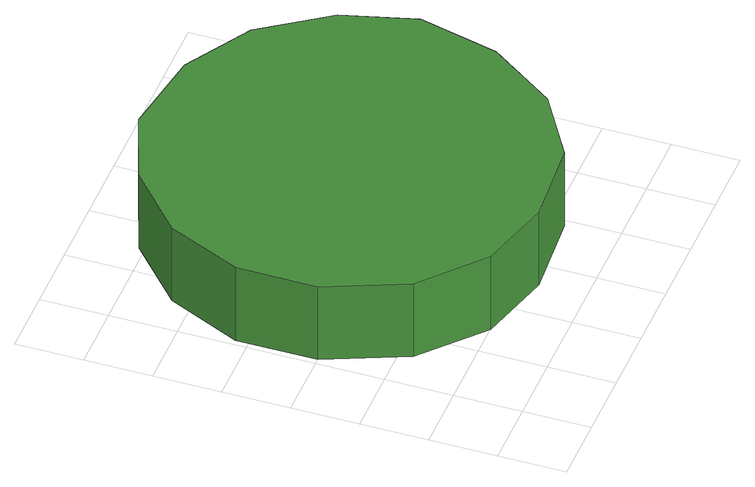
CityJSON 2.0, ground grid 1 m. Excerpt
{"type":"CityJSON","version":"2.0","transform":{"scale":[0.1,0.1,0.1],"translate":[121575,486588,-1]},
"CityObjects":{
"tree1":{"type":"SolitaryVegetationObject","attributes":{"function":"something"},"geometry":[{"type":"MultiSurface","lod":"1","boundaries":[[[0,1,2,3,4,5,6,7,8,9,10,11,12,13,14]],[[15,16,17,18,19,20,21,22,23,24,25,26,27,28,29]],[[0,29,28,1]],[[1,28,27,2]],[[2,27,26,3]],[[3,26,25,4]],[[4,25,24,5]],[[5,24,23,6]],[[6,23,22,7]],[[7,22,21,8]],[[8,21,20,9]],[[9,20,19,10]],[[10,19,18,11]],[[11,18,17,12]],[[12,17,16,13]],[[13,16,15,14]],[[14,15,29,0]]]}]},
"tree2":{"type":"SolitaryVegetationObject","attributes":{"function":"something"}}
},
"vertices":[
[59,36,21],[56,47,21],[49,57,21],[39,63,21],[26,65,21],[15,61,21],[6,53,21],[1,42,21],[1,30,21],[6,18,21],[15,10,21],[26,7,21],[39,8,21],[49,14,21],[56,24,21],[56,24,8],[49,14,8],[39,8,8],[26,7,8],[15,10,8],[6,18,8],[1,30,8],[1,42,8],[6,53,8],[15,61,8],[26,65,8],[39,63,8],[49,57,8],[56,47,8],[59,36,8]
]}
